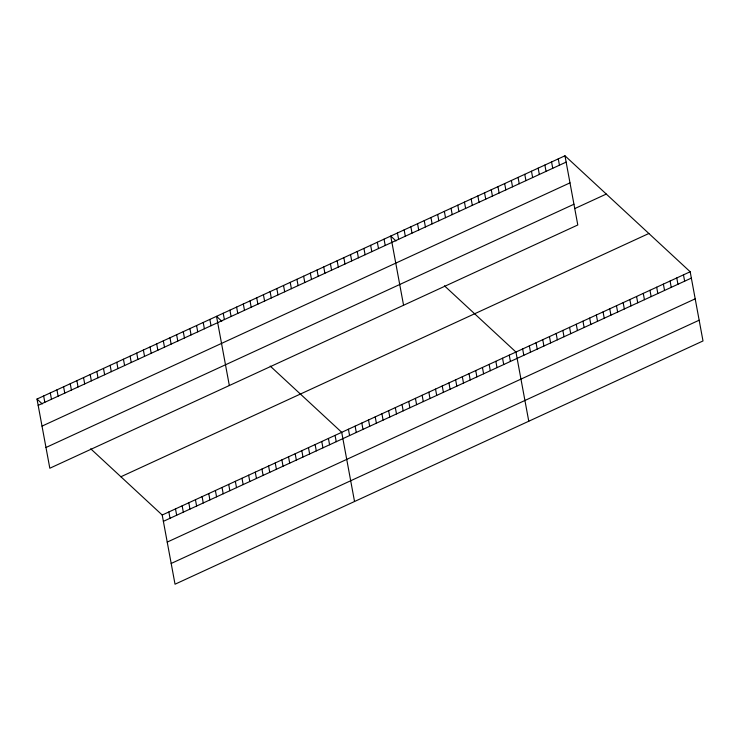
<?xml version="1.0" encoding="UTF-8"?>
<svg xmlns="http://www.w3.org/2000/svg" width="740" height="740" viewBox="0 0 740 740"><rect width="100%" height="100%" fill="white"/><g stroke="black" fill="none" stroke-linecap="round" stroke-linejoin="round"><path stroke-width="1.11" d="M564.971 155.788L577.792 224.978L49.821 468.235L37 399.045L564.971 155.788L690.18 271.765L703 340.955L175.029 584.212L162.208 515.021L90.706 448.792M38.175 405.372L566.146 162.115M42.014 426.12L569.994 182.863M45.982 447.487L573.953 204.231M574.702 208.615L606.291 194.065M120.888 476.754L648.86 233.498M162.208 515.021L690.18 271.765M163.374 521.349L691.354 278.092M167.222 542.096L695.193 298.84M171.181 563.464L699.152 320.207M396.002 240.935L390.739 236.069L403.568 305.25M444.444 285.807L515.947 352.046L528.767 421.227M221.769 321.216L216.515 316.341L229.335 385.522M270.211 366.087L341.714 432.317L354.534 501.498M37 399.045L42.254 403.92M683.473 274.854L684.648 281.182M676.776 277.944L677.951 284.271M670.07 281.034L671.245 287.361M663.373 284.114L664.548 290.45M656.676 287.203L657.841 293.53M649.97 290.293L651.145 296.62M643.273 293.382L644.438 299.709M636.567 296.472L637.741 302.799M629.87 299.552L631.035 305.888M623.163 302.642L624.338 308.969M616.466 305.731L617.641 312.058M609.76 308.821L610.935 315.147M603.063 311.91L604.238 318.237M596.357 314.99L597.532 321.317M589.66 318.08L590.835 324.407M558.274 158.878L559.449 165.205M582.963 321.169L584.128 327.496M551.568 161.968L552.743 168.294M576.257 324.259L577.431 330.586M544.871 165.057L546.046 171.384M569.56 327.339L570.725 333.675M538.165 168.137L539.34 174.464M562.853 330.429L564.028 336.756M531.468 171.227L532.643 177.554M556.156 333.518L557.322 339.845M524.762 174.316L525.937 180.643M549.45 336.608L550.625 342.935M518.065 177.406L519.24 183.733M542.753 339.697L543.928 346.024M511.368 180.486L512.533 186.822M536.047 342.777L537.221 349.104M504.662 183.576L505.836 189.903M529.35 345.867L530.524 352.194M497.965 186.665L499.13 192.992M522.644 348.956L523.818 355.283M491.258 189.755L492.433 196.082M484.561 192.844L485.736 199.171M509.25 355.126L510.415 361.462M477.855 195.924L479.03 202.261M502.543 358.216L503.718 364.543M471.158 199.014L472.333 205.341M495.846 361.305L497.012 367.632M464.452 202.103L465.627 208.43M489.14 364.394L490.315 370.721M457.755 205.193L458.93 211.52M482.443 367.484L483.609 373.811M451.049 208.282L452.223 214.609M475.737 370.564L476.912 376.901M444.352 211.363L445.526 217.69M469.04 373.654L470.214 379.981M437.654 214.452L438.82 220.779M462.334 376.743L463.508 383.07M430.948 217.542L432.123 223.869M455.637 379.833L456.811 386.16M424.251 220.631L425.417 226.958M448.93 382.922L450.105 389.249M417.545 223.711L418.72 230.048M442.233 386.003L443.408 392.329M410.848 226.801L412.023 233.128M435.536 389.092L436.702 395.419M404.142 229.89L405.317 236.217M428.83 392.182L430.005 398.509M397.445 232.98L398.62 239.307M422.133 395.271L423.299 401.598M415.427 398.351L416.602 404.688M384.042 239.15L385.216 245.477M408.73 401.441L409.895 407.768M377.335 242.239L378.51 248.566M402.024 404.53L403.198 410.857M370.638 245.329L371.813 251.656M395.327 407.62L396.501 413.947M363.941 248.418L365.107 254.745M388.62 410.709L389.795 417.036M357.235 251.498L358.41 257.835M381.923 413.789L383.098 420.117M350.538 254.588L351.704 260.915M375.217 416.879L376.392 423.206M343.832 257.677L345.007 264.004M368.52 419.969L369.695 426.296M337.135 260.767L338.31 267.094M361.823 423.058L362.989 429.385M330.429 263.856L331.603 270.183M355.117 426.138L356.292 432.475M323.732 266.937L324.906 273.273M348.42 429.228L349.585 435.555M317.025 270.026L318.2 276.353M310.328 273.115L311.503 279.443M335.063 435.379L336.238 441.706M303.622 276.205L304.797 282.532M328.421 438.441L329.587 444.768M296.925 279.295L298.1 285.621M321.771 441.512L322.945 447.839M290.228 282.375L291.394 288.702M315.12 444.574L316.295 450.901M283.522 285.464L284.697 291.791M308.469 447.635L309.644 453.962M276.825 288.554L277.99 294.881M301.828 450.697L302.993 457.024M270.118 291.643L271.293 297.97M295.177 453.759L296.351 460.086M263.421 294.724L264.596 301.06M288.526 456.821L289.701 463.148M256.715 297.813L257.89 304.14M281.875 459.882L283.05 466.219M250.018 300.903L251.193 307.23M275.234 462.953L276.399 469.28M243.312 303.992L244.487 310.319M268.583 466.015L269.758 472.342M236.615 307.082L237.79 313.409M261.932 469.077L263.107 475.404M229.918 310.162L231.084 316.489M255.282 472.139L256.456 478.466M223.212 313.251L224.387 319.578M248.631 475.2L249.806 481.527M241.989 478.262L243.164 484.598M209.864 319.403L211.039 325.73M235.339 481.333L236.513 487.66M203.213 322.464L204.388 328.791M228.688 484.395L229.863 490.722M196.562 325.526L197.737 331.862M222.037 487.457L223.212 493.784M189.921 328.597L191.087 334.924M215.396 490.518L216.561 496.845M183.27 331.659L184.445 337.986M208.745 493.58L209.919 499.907M176.62 334.721L177.794 341.048M202.094 496.642L203.269 502.978M169.969 337.782L171.144 344.109M195.443 499.713L196.618 506.04M163.318 340.844L164.493 347.171M188.802 502.774L189.967 509.102M156.677 343.906L157.851 350.242M182.151 505.836L183.326 512.163M150.026 346.977L151.201 353.304M175.5 508.898L176.675 515.225M143.375 350.039L144.55 356.365M168.85 511.96L170.024 518.287M136.724 353.1L137.899 359.427M130.083 356.162L131.248 362.489M123.432 359.224L124.607 365.551M116.781 362.286L117.956 368.613M110.131 365.347L111.305 371.684M103.489 368.418L104.654 374.745M96.838 371.48L98.013 377.807M90.188 374.542L91.362 380.869M83.537 377.604L84.712 383.93M76.895 380.665L78.061 386.992M70.245 383.727L71.419 390.063M63.594 386.798L64.769 393.125M56.943 389.86L58.118 396.187M50.302 392.921L51.467 399.249M43.651 395.983L44.826 402.31"/></g></svg>
